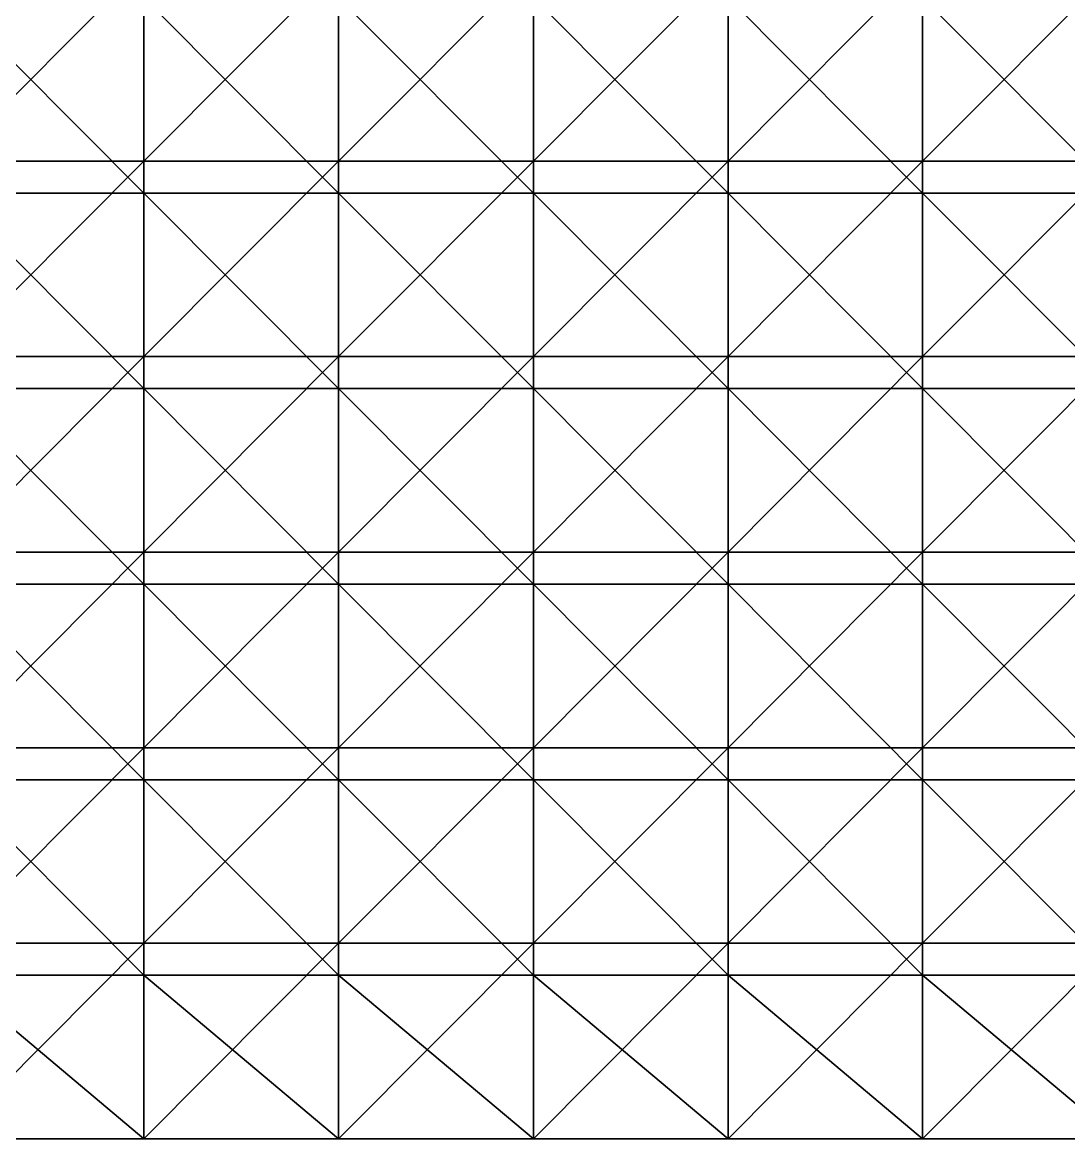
# Model space of a CAD drawing. Header units: inches. Extents: x 0 to 300, y 0 to 160.
# Drawn here: x 37.5 to 75, y 0 to 40 of the extents above; entities that cross this region are included whole.
import ezdxf

# ---------------------------------------------------------------- set-up
doc = ezdxf.new("R2010")
doc.units = ezdxf.units.IN
doc.header["$LTSCALE"] = 198.929398
doc.header["$MEASUREMENT"] = 0
for name, color, linetype in [('3', 7, 'CONTINUOUS'), ('4', 7, 'CONTINUOUS'), ('6', 7, 'CONTINUOUS')]:
    doc.layers.add(name, color=color, linetype=linetype)

msp = doc.modelspace()

# ---------------------------------------------------------------- linework, layer by layer
at = {"layer": '3', "linetype": 'CONTINUOUS'}
for points in [[(41.86, 0), (34.884, 0), (41.86, 0, -7), (41.86, 0)], [(41.86, 0, -7), (34.884, 0), (34.884, 0, -7), (41.86, 0, -7)], [(41.86, 0, -7), (34.884, 0, -7), (41.86, 0, -14.007), (41.86, 0, -7)], [(41.86, 0, -14.007), (34.884, 0, -7), (34.884, 0, -14.007), (41.86, 0, -14.007)], [(41.86, 0, -14.007), (34.884, 0, -14.007), (41.86, 0, -21.014), (41.86, 0, -14.007)], [(41.86, 0, -21.014), (34.884, 0, -14.007), (34.884, 0, -21.014), (41.86, 0, -21.014)], [(41.86, 0, -21.014), (34.884, 0, -21.014), (41.86, 0, -28.021), (41.86, 0, -21.014)], [(41.86, 0, -28.021), (34.884, 0, -21.014), (34.884, 0, -28.021), (41.86, 0, -28.021)], [(41.86, 0, -28.021), (34.884, 0, -28.021), (41.86, 0, -35.028), (41.86, 0, -28.021)], [(41.86, 0, -35.028), (34.884, 0, -28.021), (34.884, 0, -35.028), (41.86, 0, -35.028)], [(41.86, 0, -35.028), (34.884, 0, -35.028), (41.86, 0, -42.035), (41.86, 0, -35.028)], [(41.86, 0, -42.035), (34.884, 0, -35.028), (34.884, 0, -42.035), (41.86, 0, -42.035)], [(41.86, 0, -42.035), (34.884, 0, -42.035), (41.86, 0, -49.042), (41.86, 0, -42.035)], [(41.86, 0, -49.042), (34.884, 0, -42.035), (34.884, 0, -49.042), (41.86, 0, -49.042)], [(41.86, 0, -49.042), (34.884, 0, -49.042), (41.86, 0, -56.049), (41.86, 0, -49.042)], [(41.86, 0, -56.049), (34.884, 0, -49.042), (34.884, 0, -56.049), (41.86, 0, -56.049)], [(41.86, 0, -56.049), (34.884, 0, -56.049), (41.86, 0, -63.056), (41.86, 0, -56.049)], [(41.86, 0, -63.056), (34.884, 0, -56.049), (34.884, 0, -63.056), (41.86, 0, -63.056)], [(41.86, 0, -63.056), (34.884, 0, -63.056), (41.86, 0, -70.063), (41.86, 0, -63.056)], [(41.86, 0, -70.063), (34.884, 0, -63.056), (34.884, 0, -70.063), (41.86, 0, -70.063)], [(41.86, 0, -70.063), (34.884, 0, -70.063), (41.86, 0, -77.07), (41.86, 0, -70.063)], [(41.86, 0, -77.07), (34.884, 0, -70.063), (34.884, 0, -77.07), (41.86, 0, -77.07)], [(41.86, 0, -77.07), (34.884, 0, -77.07), (41.86, 0, -84.077), (41.86, 0, -77.07)], [(41.86, 0, -84.077), (34.884, 0, -77.07), (34.884, 0, -84.077), (41.86, 0, -84.077)], [(41.86, 0, -84.077), (34.884, 0, -84.077), (41.86, 0, -91.084), (41.86, 0, -84.077)], [(41.86, 0, -91.084), (34.884, 0, -84.077), (34.884, 0, -91.084), (41.86, 0, -91.084)], [(41.86, 0, -91.084), (34.884, 0, -91.084), (41.86, 0, -98.091), (41.86, 0, -91.084)], [(41.86, 0, -98.091), (34.884, 0, -91.084), (34.884, 0, -98.091), (41.86, 0, -98.091)], [(41.86, 0, -98.091), (34.884, 0, -98.091), (41.86, 0, -105.098), (41.86, 0, -98.091)], [(41.86, 0, -105.098), (34.884, 0, -98.091), (34.884, 0, -105.098), (41.86, 0, -105.098)], [(41.86, 0, -105.098), (34.884, 0, -105.098), (41.86, 0, -112.105), (41.86, 0, -105.098)], [(41.86, 0, -112.105), (34.884, 0, -105.098), (34.884, 0, -112.105), (41.86, 0, -112.105)], [(41.86, 0, -112.105), (34.884, 0, -112.105), (41.86, 0, -119.112), (41.86, 0, -112.105)], [(41.86, 0, -119.112), (34.884, 0, -112.105), (34.884, 0, -119.112), (41.86, 0, -119.112)], [(41.86, 0, -119.112), (34.884, 0, -119.112), (41.86, 0, -126.119), (41.86, 0, -119.112)], [(41.86, 0, -126.119), (34.884, 0, -119.112), (34.884, 0, -126.119), (41.86, 0, -126.119)], [(41.86, 0, -126.119), (34.884, 0, -126.119), (41.86, 0, -133.126), (41.86, 0, -126.119)], [(41.86, 0, -133.126), (34.884, 0, -126.119), (34.884, 0, -133.126), (41.86, 0, -133.126)], [(41.86, 0, -133.126), (34.884, 0, -133.126), (41.86, 0, -140.133), (41.86, 0, -133.126)], [(41.86, 0, -140.133), (34.884, 0, -133.126), (34.884, 0, -140.133), (41.86, 0, -140.133)], [(41.86, 0, -140.133), (34.884, 0, -140.133), (41.86, 0, -147.14), (41.86, 0, -140.133)], [(41.86, 0, -147.14), (34.884, 0, -140.133), (34.884, 0, -147.14), (41.86, 0, -147.14)], [(41.86, 0, -147.14), (34.884, 0, -147.14), (41.86, 0, -154.147), (41.86, 0, -147.14)], [(41.86, 0, -154.147), (34.884, 0, -147.14), (34.884, 0, -154.147), (41.86, 0, -154.147)], [(41.86, 0, -154.147), (34.884, 0, -154.147), (41.86, 0, -160), (41.86, 0, -154.147)], [(41.86, 0, -160), (34.884, 0, -154.147), (34.884, 0, -160), (41.86, 0, -160)], [(48.837, 0), (41.86, 0), (48.837, 0, -7), (48.837, 0)], [(48.837, 0, -7), (41.86, 0), (41.86, 0, -7), (48.837, 0, -7)], [(48.837, 0, -7), (41.86, 0, -7), (48.837, 0, -14.007), (48.837, 0, -7)], [(48.837, 0, -14.007), (41.86, 0, -7), (41.86, 0, -14.007), (48.837, 0, -14.007)], [(48.837, 0, -14.007), (41.86, 0, -14.007), (48.837, 0, -21.014), (48.837, 0, -14.007)], [(48.837, 0, -21.014), (41.86, 0, -14.007), (41.86, 0, -21.014), (48.837, 0, -21.014)], [(48.837, 0, -21.014), (41.86, 0, -21.014), (48.837, 0, -28.021), (48.837, 0, -21.014)], [(48.837, 0, -28.021), (41.86, 0, -21.014), (41.86, 0, -28.021), (48.837, 0, -28.021)], [(48.837, 0, -28.021), (41.86, 0, -28.021), (48.837, 0, -35.028), (48.837, 0, -28.021)], [(48.837, 0, -35.028), (41.86, 0, -28.021), (41.86, 0, -35.028), (48.837, 0, -35.028)], [(48.837, 0, -35.028), (41.86, 0, -35.028), (48.837, 0, -42.035), (48.837, 0, -35.028)], [(48.837, 0, -42.035), (41.86, 0, -35.028), (41.86, 0, -42.035), (48.837, 0, -42.035)], [(48.837, 0, -42.035), (41.86, 0, -42.035), (48.837, 0, -49.042), (48.837, 0, -42.035)], [(48.837, 0, -49.042), (41.86, 0, -42.035), (41.86, 0, -49.042), (48.837, 0, -49.042)], [(48.837, 0, -49.042), (41.86, 0, -49.042), (48.837, 0, -56.049), (48.837, 0, -49.042)], [(48.837, 0, -56.049), (41.86, 0, -49.042), (41.86, 0, -56.049), (48.837, 0, -56.049)], [(48.837, 0, -56.049), (41.86, 0, -56.049), (48.837, 0, -63.056), (48.837, 0, -56.049)], [(48.837, 0, -63.056), (41.86, 0, -56.049), (41.86, 0, -63.056), (48.837, 0, -63.056)], [(48.837, 0, -63.056), (41.86, 0, -63.056), (48.837, 0, -70.063), (48.837, 0, -63.056)], [(48.837, 0, -70.063), (41.86, 0, -63.056), (41.86, 0, -70.063), (48.837, 0, -70.063)], [(48.837, 0, -70.063), (41.86, 0, -70.063), (48.837, 0, -77.07), (48.837, 0, -70.063)], [(48.837, 0, -77.07), (41.86, 0, -70.063), (41.86, 0, -77.07), (48.837, 0, -77.07)], [(48.837, 0, -77.07), (41.86, 0, -77.07), (48.837, 0, -84.077), (48.837, 0, -77.07)], [(48.837, 0, -84.077), (41.86, 0, -77.07), (41.86, 0, -84.077), (48.837, 0, -84.077)], [(48.837, 0, -84.077), (41.86, 0, -84.077), (48.837, 0, -91.084), (48.837, 0, -84.077)], [(48.837, 0, -91.084), (41.86, 0, -84.077), (41.86, 0, -91.084), (48.837, 0, -91.084)], [(48.837, 0, -91.084), (41.86, 0, -91.084), (48.837, 0, -98.091), (48.837, 0, -91.084)], [(48.837, 0, -98.091), (41.86, 0, -91.084), (41.86, 0, -98.091), (48.837, 0, -98.091)], [(48.837, 0, -98.091), (41.86, 0, -98.091), (48.837, 0, -105.098), (48.837, 0, -98.091)], [(48.837, 0, -105.098), (41.86, 0, -98.091), (41.86, 0, -105.098), (48.837, 0, -105.098)], [(48.837, 0, -105.098), (41.86, 0, -105.098), (48.837, 0, -112.105), (48.837, 0, -105.098)], [(48.837, 0, -112.105), (41.86, 0, -105.098), (41.86, 0, -112.105), (48.837, 0, -112.105)], [(48.837, 0, -112.105), (41.86, 0, -112.105), (48.837, 0, -119.112), (48.837, 0, -112.105)], [(48.837, 0, -119.112), (41.86, 0, -112.105), (41.86, 0, -119.112), (48.837, 0, -119.112)], [(48.837, 0, -119.112), (41.86, 0, -119.112), (48.837, 0, -126.119), (48.837, 0, -119.112)], [(48.837, 0, -126.119), (41.86, 0, -119.112), (41.86, 0, -126.119), (48.837, 0, -126.119)], [(48.837, 0, -126.119), (41.86, 0, -126.119), (48.837, 0, -133.126), (48.837, 0, -126.119)], [(48.837, 0, -133.126), (41.86, 0, -126.119), (41.86, 0, -133.126), (48.837, 0, -133.126)], [(48.837, 0, -133.126), (41.86, 0, -133.126), (48.837, 0, -140.133), (48.837, 0, -133.126)], [(48.837, 0, -140.133), (41.86, 0, -133.126), (41.86, 0, -140.133), (48.837, 0, -140.133)], [(48.837, 0, -140.133), (41.86, 0, -140.133), (48.837, 0, -147.14), (48.837, 0, -140.133)], [(48.837, 0, -147.14), (41.86, 0, -140.133), (41.86, 0, -147.14), (48.837, 0, -147.14)], [(48.837, 0, -147.14), (41.86, 0, -147.14), (48.837, 0, -154.147), (48.837, 0, -147.14)], [(48.837, 0, -154.147), (41.86, 0, -147.14), (41.86, 0, -154.147), (48.837, 0, -154.147)], [(48.837, 0, -154.147), (41.86, 0, -154.147), (48.837, 0, -160), (48.837, 0, -154.147)], [(48.837, 0, -160), (41.86, 0, -154.147), (41.86, 0, -160), (48.837, 0, -160)], [(55.814, 0), (48.837, 0), (55.814, 0, -7), (55.814, 0)], [(55.814, 0, -7), (48.837, 0), (48.837, 0, -7), (55.814, 0, -7)], [(55.814, 0, -7), (48.837, 0, -7), (55.814, 0, -14.007), (55.814, 0, -7)], [(55.814, 0, -14.007), (48.837, 0, -7), (48.837, 0, -14.007), (55.814, 0, -14.007)], [(55.814, 0, -14.007), (48.837, 0, -14.007), (55.814, 0, -21.014), (55.814, 0, -14.007)], [(55.814, 0, -21.014), (48.837, 0, -14.007), (48.837, 0, -21.014), (55.814, 0, -21.014)], [(55.814, 0, -21.014), (48.837, 0, -21.014), (55.814, 0, -28.021), (55.814, 0, -21.014)], [(55.814, 0, -28.021), (48.837, 0, -21.014), (48.837, 0, -28.021), (55.814, 0, -28.021)], [(55.814, 0, -28.021), (48.837, 0, -28.021), (55.814, 0, -35.028), (55.814, 0, -28.021)], [(55.814, 0, -35.028), (48.837, 0, -28.021), (48.837, 0, -35.028), (55.814, 0, -35.028)], [(55.814, 0, -35.028), (48.837, 0, -35.028), (55.814, 0, -42.035), (55.814, 0, -35.028)], [(55.814, 0, -42.035), (48.837, 0, -35.028), (48.837, 0, -42.035), (55.814, 0, -42.035)], [(55.814, 0, -42.035), (48.837, 0, -42.035), (55.814, 0, -49.042), (55.814, 0, -42.035)], [(55.814, 0, -49.042), (48.837, 0, -42.035), (48.837, 0, -49.042), (55.814, 0, -49.042)], [(55.814, 0, -49.042), (48.837, 0, -49.042), (55.814, 0, -56.049), (55.814, 0, -49.042)], [(55.814, 0, -56.049), (48.837, 0, -49.042), (48.837, 0, -56.049), (55.814, 0, -56.049)], [(55.814, 0, -56.049), (48.837, 0, -56.049), (55.814, 0, -63.056), (55.814, 0, -56.049)], [(55.814, 0, -63.056), (48.837, 0, -56.049), (48.837, 0, -63.056), (55.814, 0, -63.056)], [(55.814, 0, -63.056), (48.837, 0, -63.056), (55.814, 0, -70.063), (55.814, 0, -63.056)], [(55.814, 0, -70.063), (48.837, 0, -63.056), (48.837, 0, -70.063), (55.814, 0, -70.063)], [(55.814, 0, -70.063), (48.837, 0, -70.063), (55.814, 0, -77.07), (55.814, 0, -70.063)], [(55.814, 0, -77.07), (48.837, 0, -70.063), (48.837, 0, -77.07), (55.814, 0, -77.07)], [(55.814, 0, -77.07), (48.837, 0, -77.07), (55.814, 0, -84.077), (55.814, 0, -77.07)], [(55.814, 0, -84.077), (48.837, 0, -77.07), (48.837, 0, -84.077), (55.814, 0, -84.077)], [(55.814, 0, -84.077), (48.837, 0, -84.077), (55.814, 0, -91.084), (55.814, 0, -84.077)], [(55.814, 0, -91.084), (48.837, 0, -84.077), (48.837, 0, -91.084), (55.814, 0, -91.084)], [(55.814, 0, -91.084), (48.837, 0, -91.084), (55.814, 0, -98.091), (55.814, 0, -91.084)], [(55.814, 0, -98.091), (48.837, 0, -91.084), (48.837, 0, -98.091), (55.814, 0, -98.091)], [(55.814, 0, -98.091), (48.837, 0, -98.091), (55.814, 0, -105.098), (55.814, 0, -98.091)], [(55.814, 0, -105.098), (48.837, 0, -98.091), (48.837, 0, -105.098), (55.814, 0, -105.098)], [(55.814, 0, -105.098), (48.837, 0, -105.098), (55.814, 0, -112.105), (55.814, 0, -105.098)], [(55.814, 0, -112.105), (48.837, 0, -105.098), (48.837, 0, -112.105), (55.814, 0, -112.105)], [(55.814, 0, -112.105), (48.837, 0, -112.105), (55.814, 0, -119.112), (55.814, 0, -112.105)], [(55.814, 0, -119.112), (48.837, 0, -112.105), (48.837, 0, -119.112), (55.814, 0, -119.112)], [(55.814, 0, -119.112), (48.837, 0, -119.112), (55.814, 0, -126.119), (55.814, 0, -119.112)], [(55.814, 0, -126.119), (48.837, 0, -119.112), (48.837, 0, -126.119), (55.814, 0, -126.119)], [(55.814, 0, -126.119), (48.837, 0, -126.119), (55.814, 0, -133.126), (55.814, 0, -126.119)], [(55.814, 0, -133.126), (48.837, 0, -126.119), (48.837, 0, -133.126), (55.814, 0, -133.126)], [(55.814, 0, -133.126), (48.837, 0, -133.126), (55.814, 0, -140.133), (55.814, 0, -133.126)], [(55.814, 0, -140.133), (48.837, 0, -133.126), (48.837, 0, -140.133), (55.814, 0, -140.133)], [(55.814, 0, -140.133), (48.837, 0, -140.133), (55.814, 0, -147.14), (55.814, 0, -140.133)], [(55.814, 0, -147.14), (48.837, 0, -140.133), (48.837, 0, -147.14), (55.814, 0, -147.14)], [(55.814, 0, -147.14), (48.837, 0, -147.14), (55.814, 0, -154.147), (55.814, 0, -147.14)], [(55.814, 0, -154.147), (48.837, 0, -147.14), (48.837, 0, -154.147), (55.814, 0, -154.147)], [(55.814, 0, -154.147), (48.837, 0, -154.147), (55.814, 0, -160), (55.814, 0, -154.147)], [(55.814, 0, -160), (48.837, 0, -154.147), (48.837, 0, -160), (55.814, 0, -160)], [(62.791, 0), (55.814, 0), (62.791, 0, -7), (62.791, 0)], [(62.791, 0, -7), (55.814, 0), (55.814, 0, -7), (62.791, 0, -7)], [(62.791, 0, -7), (55.814, 0, -7), (62.791, 0, -14.007), (62.791, 0, -7)], [(62.791, 0, -14.007), (55.814, 0, -7), (55.814, 0, -14.007), (62.791, 0, -14.007)], [(62.791, 0, -14.007), (55.814, 0, -14.007), (62.791, 0, -21.014), (62.791, 0, -14.007)], [(62.791, 0, -21.014), (55.814, 0, -14.007), (55.814, 0, -21.014), (62.791, 0, -21.014)], [(62.791, 0, -21.014), (55.814, 0, -21.014), (62.791, 0, -28.021), (62.791, 0, -21.014)], [(62.791, 0, -28.021), (55.814, 0, -21.014), (55.814, 0, -28.021), (62.791, 0, -28.021)], [(62.791, 0, -28.021), (55.814, 0, -28.021), (62.791, 0, -35.028), (62.791, 0, -28.021)], [(62.791, 0, -35.028), (55.814, 0, -28.021), (55.814, 0, -35.028), (62.791, 0, -35.028)], [(62.791, 0, -35.028), (55.814, 0, -35.028), (62.791, 0, -42.035), (62.791, 0, -35.028)], [(62.791, 0, -42.035), (55.814, 0, -35.028), (55.814, 0, -42.035), (62.791, 0, -42.035)], [(62.791, 0, -42.035), (55.814, 0, -42.035), (62.791, 0, -49.042), (62.791, 0, -42.035)], [(62.791, 0, -49.042), (55.814, 0, -42.035), (55.814, 0, -49.042), (62.791, 0, -49.042)], [(62.791, 0, -49.042), (55.814, 0, -49.042), (62.791, 0, -56.049), (62.791, 0, -49.042)], [(62.791, 0, -56.049), (55.814, 0, -49.042), (55.814, 0, -56.049), (62.791, 0, -56.049)], [(62.791, 0, -56.049), (55.814, 0, -56.049), (62.791, 0, -63.056), (62.791, 0, -56.049)], [(62.791, 0, -63.056), (55.814, 0, -56.049), (55.814, 0, -63.056), (62.791, 0, -63.056)], [(62.791, 0, -63.056), (55.814, 0, -63.056), (62.791, 0, -70.063), (62.791, 0, -63.056)], [(62.791, 0, -70.063), (55.814, 0, -63.056), (55.814, 0, -70.063), (62.791, 0, -70.063)], [(62.791, 0, -70.063), (55.814, 0, -70.063), (62.791, 0, -77.07), (62.791, 0, -70.063)], [(62.791, 0, -77.07), (55.814, 0, -70.063), (55.814, 0, -77.07), (62.791, 0, -77.07)], [(62.791, 0, -77.07), (55.814, 0, -77.07), (62.791, 0, -84.077), (62.791, 0, -77.07)], [(62.791, 0, -84.077), (55.814, 0, -77.07), (55.814, 0, -84.077), (62.791, 0, -84.077)], [(62.791, 0, -84.077), (55.814, 0, -84.077), (62.791, 0, -91.084), (62.791, 0, -84.077)], [(62.791, 0, -91.084), (55.814, 0, -84.077), (55.814, 0, -91.084), (62.791, 0, -91.084)], [(62.791, 0, -91.084), (55.814, 0, -91.084), (62.791, 0, -98.091), (62.791, 0, -91.084)], [(62.791, 0, -98.091), (55.814, 0, -91.084), (55.814, 0, -98.091), (62.791, 0, -98.091)], [(62.791, 0, -98.091), (55.814, 0, -98.091), (62.791, 0, -105.098), (62.791, 0, -98.091)], [(62.791, 0, -105.098), (55.814, 0, -98.091), (55.814, 0, -105.098), (62.791, 0, -105.098)], [(62.791, 0, -105.098), (55.814, 0, -105.098), (62.791, 0, -112.105), (62.791, 0, -105.098)], [(62.791, 0, -112.105), (55.814, 0, -105.098), (55.814, 0, -112.105), (62.791, 0, -112.105)], [(62.791, 0, -112.105), (55.814, 0, -112.105), (62.791, 0, -119.112), (62.791, 0, -112.105)], [(62.791, 0, -119.112), (55.814, 0, -112.105), (55.814, 0, -119.112), (62.791, 0, -119.112)], [(62.791, 0, -119.112), (55.814, 0, -119.112), (62.791, 0, -126.119), (62.791, 0, -119.112)], [(62.791, 0, -126.119), (55.814, 0, -119.112), (55.814, 0, -126.119), (62.791, 0, -126.119)], [(62.791, 0, -126.119), (55.814, 0, -126.119), (62.791, 0, -133.126), (62.791, 0, -126.119)], [(62.791, 0, -133.126), (55.814, 0, -126.119), (55.814, 0, -133.126), (62.791, 0, -133.126)], [(62.791, 0, -133.126), (55.814, 0, -133.126), (62.791, 0, -140.133), (62.791, 0, -133.126)], [(62.791, 0, -140.133), (55.814, 0, -133.126), (55.814, 0, -140.133), (62.791, 0, -140.133)], [(62.791, 0, -140.133), (55.814, 0, -140.133), (62.791, 0, -147.14), (62.791, 0, -140.133)], [(62.791, 0, -147.14), (55.814, 0, -140.133), (55.814, 0, -147.14), (62.791, 0, -147.14)], [(62.791, 0, -147.14), (55.814, 0, -147.14), (62.791, 0, -154.147), (62.791, 0, -147.14)], [(62.791, 0, -154.147), (55.814, 0, -147.14), (55.814, 0, -154.147), (62.791, 0, -154.147)], [(62.791, 0, -154.147), (55.814, 0, -154.147), (62.791, 0, -160), (62.791, 0, -154.147)], [(62.791, 0, -160), (55.814, 0, -154.147), (55.814, 0, -160), (62.791, 0, -160)], [(69.767, 0), (62.791, 0), (69.767, 0, -7), (69.767, 0)], [(69.767, 0, -7), (62.791, 0), (62.791, 0, -7), (69.767, 0, -7)], [(69.767, 0, -7), (62.791, 0, -7), (69.767, 0, -14.007), (69.767, 0, -7)], [(69.767, 0, -14.007), (62.791, 0, -7), (62.791, 0, -14.007), (69.767, 0, -14.007)], [(69.767, 0, -14.007), (62.791, 0, -14.007), (69.767, 0, -21.014), (69.767, 0, -14.007)], [(69.767, 0, -21.014), (62.791, 0, -14.007), (62.791, 0, -21.014), (69.767, 0, -21.014)], [(69.767, 0, -21.014), (62.791, 0, -21.014), (69.767, 0, -28.021), (69.767, 0, -21.014)], [(69.767, 0, -28.021), (62.791, 0, -21.014), (62.791, 0, -28.021), (69.767, 0, -28.021)], [(69.767, 0, -28.021), (62.791, 0, -28.021), (69.767, 0, -35.028), (69.767, 0, -28.021)], [(69.767, 0, -35.028), (62.791, 0, -28.021), (62.791, 0, -35.028), (69.767, 0, -35.028)], [(69.767, 0, -35.028), (62.791, 0, -35.028), (69.767, 0, -42.035), (69.767, 0, -35.028)], [(69.767, 0, -42.035), (62.791, 0, -35.028), (62.791, 0, -42.035), (69.767, 0, -42.035)], [(69.767, 0, -42.035), (62.791, 0, -42.035), (69.767, 0, -49.042), (69.767, 0, -42.035)], [(69.767, 0, -49.042), (62.791, 0, -42.035), (62.791, 0, -49.042), (69.767, 0, -49.042)], [(69.767, 0, -49.042), (62.791, 0, -49.042), (69.767, 0, -56.049), (69.767, 0, -49.042)], [(69.767, 0, -56.049), (62.791, 0, -49.042), (62.791, 0, -56.049), (69.767, 0, -56.049)], [(69.767, 0, -56.049), (62.791, 0, -56.049), (69.767, 0, -63.056), (69.767, 0, -56.049)], [(69.767, 0, -63.056), (62.791, 0, -56.049), (62.791, 0, -63.056), (69.767, 0, -63.056)], [(69.767, 0, -63.056), (62.791, 0, -63.056), (69.767, 0, -70.063), (69.767, 0, -63.056)], [(69.767, 0, -70.063), (62.791, 0, -63.056), (62.791, 0, -70.063), (69.767, 0, -70.063)], [(69.767, 0, -70.063), (62.791, 0, -70.063), (69.767, 0, -77.07), (69.767, 0, -70.063)], [(69.767, 0, -77.07), (62.791, 0, -70.063), (62.791, 0, -77.07), (69.767, 0, -77.07)], [(69.767, 0, -77.07), (62.791, 0, -77.07), (69.767, 0, -84.077), (69.767, 0, -77.07)], [(69.767, 0, -84.077), (62.791, 0, -77.07), (62.791, 0, -84.077), (69.767, 0, -84.077)], [(69.767, 0, -84.077), (62.791, 0, -84.077), (69.767, 0, -91.084), (69.767, 0, -84.077)], [(69.767, 0, -91.084), (62.791, 0, -84.077), (62.791, 0, -91.084), (69.767, 0, -91.084)], [(69.767, 0, -91.084), (62.791, 0, -91.084), (69.767, 0, -98.091), (69.767, 0, -91.084)], [(69.767, 0, -98.091), (62.791, 0, -91.084), (62.791, 0, -98.091), (69.767, 0, -98.091)], [(69.767, 0, -98.091), (62.791, 0, -98.091), (69.767, 0, -105.098), (69.767, 0, -98.091)], [(69.767, 0, -105.098), (62.791, 0, -98.091), (62.791, 0, -105.098), (69.767, 0, -105.098)], [(69.767, 0, -105.098), (62.791, 0, -105.098), (69.767, 0, -112.105), (69.767, 0, -105.098)], [(69.767, 0, -112.105), (62.791, 0, -105.098), (62.791, 0, -112.105), (69.767, 0, -112.105)], [(69.767, 0, -112.105), (62.791, 0, -112.105), (69.767, 0, -119.112), (69.767, 0, -112.105)], [(69.767, 0, -119.112), (62.791, 0, -112.105), (62.791, 0, -119.112), (69.767, 0, -119.112)], [(69.767, 0, -119.112), (62.791, 0, -119.112), (69.767, 0, -126.119), (69.767, 0, -119.112)], [(69.767, 0, -126.119), (62.791, 0, -119.112), (62.791, 0, -126.119), (69.767, 0, -126.119)], [(69.767, 0, -126.119), (62.791, 0, -126.119), (69.767, 0, -133.126), (69.767, 0, -126.119)], [(69.767, 0, -133.126), (62.791, 0, -126.119), (62.791, 0, -133.126), (69.767, 0, -133.126)], [(69.767, 0, -133.126), (62.791, 0, -133.126), (69.767, 0, -140.133), (69.767, 0, -133.126)], [(69.767, 0, -140.133), (62.791, 0, -133.126), (62.791, 0, -140.133), (69.767, 0, -140.133)], [(69.767, 0, -140.133), (62.791, 0, -140.133), (69.767, 0, -147.14), (69.767, 0, -140.133)], [(69.767, 0, -147.14), (62.791, 0, -140.133), (62.791, 0, -147.14), (69.767, 0, -147.14)], [(69.767, 0, -147.14), (62.791, 0, -147.14), (69.767, 0, -154.147), (69.767, 0, -147.14)], [(69.767, 0, -154.147), (62.791, 0, -147.14), (62.791, 0, -154.147), (69.767, 0, -154.147)], [(69.767, 0, -154.147), (62.791, 0, -154.147), (69.767, 0, -160), (69.767, 0, -154.147)], [(69.767, 0, -160), (62.791, 0, -154.147), (62.791, 0, -160), (69.767, 0, -160)], [(76.744, 0), (69.767, 0), (76.744, 0, -7), (76.744, 0)], [(76.744, 0, -7), (69.767, 0), (69.767, 0, -7), (76.744, 0, -7)], [(76.744, 0, -7), (69.767, 0, -7), (76.744, 0, -14.007), (76.744, 0, -7)], [(76.744, 0, -14.007), (69.767, 0, -7), (69.767, 0, -14.007), (76.744, 0, -14.007)], [(76.744, 0, -14.007), (69.767, 0, -14.007), (76.744, 0, -21.014), (76.744, 0, -14.007)], [(76.744, 0, -21.014), (69.767, 0, -14.007), (69.767, 0, -21.014), (76.744, 0, -21.014)], [(76.744, 0, -21.014), (69.767, 0, -21.014), (76.744, 0, -28.021), (76.744, 0, -21.014)], [(76.744, 0, -28.021), (69.767, 0, -21.014), (69.767, 0, -28.021), (76.744, 0, -28.021)], [(76.744, 0, -28.021), (69.767, 0, -28.021), (76.744, 0, -35.028), (76.744, 0, -28.021)], [(76.744, 0, -35.028), (69.767, 0, -28.021), (69.767, 0, -35.028), (76.744, 0, -35.028)], [(76.744, 0, -35.028), (69.767, 0, -35.028), (76.744, 0, -42.035), (76.744, 0, -35.028)], [(76.744, 0, -42.035), (69.767, 0, -35.028), (69.767, 0, -42.035), (76.744, 0, -42.035)], [(76.744, 0, -42.035), (69.767, 0, -42.035), (76.744, 0, -49.042), (76.744, 0, -42.035)], [(76.744, 0, -49.042), (69.767, 0, -42.035), (69.767, 0, -49.042), (76.744, 0, -49.042)], [(76.744, 0, -49.042), (69.767, 0, -49.042), (76.744, 0, -56.049), (76.744, 0, -49.042)], [(76.744, 0, -56.049), (69.767, 0, -49.042), (69.767, 0, -56.049), (76.744, 0, -56.049)], [(76.744, 0, -56.049), (69.767, 0, -56.049), (76.744, 0, -63.056), (76.744, 0, -56.049)], [(76.744, 0, -63.056), (69.767, 0, -56.049), (69.767, 0, -63.056), (76.744, 0, -63.056)], [(76.744, 0, -63.056), (69.767, 0, -63.056), (76.744, 0, -70.063), (76.744, 0, -63.056)], [(76.744, 0, -70.063), (69.767, 0, -63.056), (69.767, 0, -70.063), (76.744, 0, -70.063)], [(76.744, 0, -70.063), (69.767, 0, -70.063), (76.744, 0, -77.07), (76.744, 0, -70.063)], [(76.744, 0, -77.07), (69.767, 0, -70.063), (69.767, 0, -77.07), (76.744, 0, -77.07)], [(76.744, 0, -77.07), (69.767, 0, -77.07), (76.744, 0, -84.077), (76.744, 0, -77.07)], [(76.744, 0, -84.077), (69.767, 0, -77.07), (69.767, 0, -84.077), (76.744, 0, -84.077)], [(76.744, 0, -84.077), (69.767, 0, -84.077), (76.744, 0, -91.084), (76.744, 0, -84.077)], [(76.744, 0, -91.084), (69.767, 0, -84.077), (69.767, 0, -91.084), (76.744, 0, -91.084)], [(76.744, 0, -91.084), (69.767, 0, -91.084), (76.744, 0, -98.091), (76.744, 0, -91.084)], [(76.744, 0, -98.091), (69.767, 0, -91.084), (69.767, 0, -98.091), (76.744, 0, -98.091)], [(76.744, 0, -98.091), (69.767, 0, -98.091), (76.744, 0, -105.098), (76.744, 0, -98.091)], [(76.744, 0, -105.098), (69.767, 0, -98.091), (69.767, 0, -105.098), (76.744, 0, -105.098)], [(76.744, 0, -105.098), (69.767, 0, -105.098), (76.744, 0, -112.105), (76.744, 0, -105.098)], [(76.744, 0, -112.105), (69.767, 0, -105.098), (69.767, 0, -112.105), (76.744, 0, -112.105)], [(76.744, 0, -112.105), (69.767, 0, -112.105), (76.744, 0, -119.112), (76.744, 0, -112.105)], [(76.744, 0, -119.112), (69.767, 0, -112.105), (69.767, 0, -119.112), (76.744, 0, -119.112)], [(76.744, 0, -119.112), (69.767, 0, -119.112), (76.744, 0, -126.119), (76.744, 0, -119.112)], [(76.744, 0, -126.119), (69.767, 0, -119.112), (69.767, 0, -126.119), (76.744, 0, -126.119)], [(76.744, 0, -126.119), (69.767, 0, -126.119), (76.744, 0, -133.126), (76.744, 0, -126.119)], [(76.744, 0, -133.126), (69.767, 0, -126.119), (69.767, 0, -133.126), (76.744, 0, -133.126)], [(76.744, 0, -133.126), (69.767, 0, -133.126), (76.744, 0, -140.133), (76.744, 0, -133.126)], [(76.744, 0, -140.133), (69.767, 0, -133.126), (69.767, 0, -140.133), (76.744, 0, -140.133)], [(76.744, 0, -140.133), (69.767, 0, -140.133), (76.744, 0, -147.14), (76.744, 0, -140.133)], [(76.744, 0, -147.14), (69.767, 0, -140.133), (69.767, 0, -147.14), (76.744, 0, -147.14)], [(76.744, 0, -147.14), (69.767, 0, -147.14), (76.744, 0, -154.147), (76.744, 0, -147.14)], [(76.744, 0, -154.147), (69.767, 0, -147.14), (69.767, 0, -154.147), (76.744, 0, -154.147)], [(76.744, 0, -154.147), (69.767, 0, -154.147), (76.744, 0, -160), (76.744, 0, -154.147)], [(76.744, 0, -160), (69.767, 0, -154.147), (69.767, 0, -160), (76.744, 0, -160)]]:
    msp.add_3dface(points, dxfattribs=at)
at = {"layer": '4', "linetype": 'CONTINUOUS'}
for points in [[(41.86, 35.028, -160), (34.884, 35.028, -160), (41.86, 42.035, -160), (41.86, 35.028, -160)], [(41.86, 42.035, -160), (34.884, 35.028, -160), (34.884, 42.035, -160), (41.86, 42.035, -160)], [(48.837, 35.028, -160), (41.86, 35.028, -160), (48.837, 42.035, -160), (48.837, 35.028, -160)], [(48.837, 42.035, -160), (41.86, 35.028, -160), (41.86, 42.035, -160), (48.837, 42.035, -160)], [(55.814, 35.028, -160), (48.837, 35.028, -160), (55.814, 42.035, -160), (55.814, 35.028, -160)], [(55.814, 42.035, -160), (48.837, 35.028, -160), (48.837, 42.035, -160), (55.814, 42.035, -160)], [(62.791, 35.028, -160), (55.814, 35.028, -160), (62.791, 42.035, -160), (62.791, 35.028, -160)], [(62.791, 42.035, -160), (55.814, 35.028, -160), (55.814, 42.035, -160), (62.791, 42.035, -160)], [(69.767, 35.028, -160), (62.791, 35.028, -160), (69.767, 42.035, -160), (69.767, 35.028, -160)], [(69.767, 42.035, -160), (62.791, 35.028, -160), (62.791, 42.035, -160), (69.767, 42.035, -160)], [(76.744, 35.028, -160), (69.767, 35.028, -160), (76.744, 42.035, -160), (76.744, 35.028, -160)], [(76.744, 42.035, -160), (69.767, 35.028, -160), (69.767, 42.035, -160), (76.744, 42.035, -160)], [(41.86, 28.021, -160), (34.884, 28.021, -160), (41.86, 35.028, -160), (41.86, 28.021, -160)], [(41.86, 35.028, -160), (34.884, 28.021, -160), (34.884, 35.028, -160), (41.86, 35.028, -160)], [(48.837, 28.021, -160), (41.86, 28.021, -160), (48.837, 35.028, -160), (48.837, 28.021, -160)], [(48.837, 35.028, -160), (41.86, 28.021, -160), (41.86, 35.028, -160), (48.837, 35.028, -160)], [(55.814, 28.021, -160), (48.837, 28.021, -160), (55.814, 35.028, -160), (55.814, 28.021, -160)], [(55.814, 35.028, -160), (48.837, 28.021, -160), (48.837, 35.028, -160), (55.814, 35.028, -160)], [(62.791, 28.021, -160), (55.814, 28.021, -160), (62.791, 35.028, -160), (62.791, 28.021, -160)], [(62.791, 35.028, -160), (55.814, 28.021, -160), (55.814, 35.028, -160), (62.791, 35.028, -160)], [(69.767, 28.021, -160), (62.791, 28.021, -160), (69.767, 35.028, -160), (69.767, 28.021, -160)], [(69.767, 35.028, -160), (62.791, 28.021, -160), (62.791, 35.028, -160), (69.767, 35.028, -160)], [(76.744, 28.021, -160), (69.767, 28.021, -160), (76.744, 35.028, -160), (76.744, 28.021, -160)], [(76.744, 35.028, -160), (69.767, 28.021, -160), (69.767, 35.028, -160), (76.744, 35.028, -160)], [(41.86, 21.014, -160), (34.884, 21.014, -160), (41.86, 28.021, -160), (41.86, 21.014, -160)], [(41.86, 28.021, -160), (34.884, 21.014, -160), (34.884, 28.021, -160), (41.86, 28.021, -160)], [(48.837, 21.014, -160), (41.86, 21.014, -160), (48.837, 28.021, -160), (48.837, 21.014, -160)], [(48.837, 28.021, -160), (41.86, 21.014, -160), (41.86, 28.021, -160), (48.837, 28.021, -160)], [(55.814, 21.014, -160), (48.837, 21.014, -160), (55.814, 28.021, -160), (55.814, 21.014, -160)], [(55.814, 28.021, -160), (48.837, 21.014, -160), (48.837, 28.021, -160), (55.814, 28.021, -160)], [(62.791, 21.014, -160), (55.814, 21.014, -160), (62.791, 28.021, -160), (62.791, 21.014, -160)], [(62.791, 28.021, -160), (55.814, 21.014, -160), (55.814, 28.021, -160), (62.791, 28.021, -160)], [(69.767, 21.014, -160), (62.791, 21.014, -160), (69.767, 28.021, -160), (69.767, 21.014, -160)], [(69.767, 28.021, -160), (62.791, 21.014, -160), (62.791, 28.021, -160), (69.767, 28.021, -160)], [(76.744, 21.014, -160), (69.767, 21.014, -160), (76.744, 28.021, -160), (76.744, 21.014, -160)], [(76.744, 28.021, -160), (69.767, 21.014, -160), (69.767, 28.021, -160), (76.744, 28.021, -160)], [(41.86, 14.007, -160), (34.884, 14.007, -160), (41.86, 21.014, -160), (41.86, 14.007, -160)], [(41.86, 21.014, -160), (34.884, 14.007, -160), (34.884, 21.014, -160), (41.86, 21.014, -160)], [(48.837, 14.007, -160), (41.86, 14.007, -160), (48.837, 21.014, -160), (48.837, 14.007, -160)], [(48.837, 21.014, -160), (41.86, 14.007, -160), (41.86, 21.014, -160), (48.837, 21.014, -160)], [(55.814, 14.007, -160), (48.837, 14.007, -160), (55.814, 21.014, -160), (55.814, 14.007, -160)], [(55.814, 21.014, -160), (48.837, 14.007, -160), (48.837, 21.014, -160), (55.814, 21.014, -160)], [(62.791, 14.007, -160), (55.814, 14.007, -160), (62.791, 21.014, -160), (62.791, 14.007, -160)], [(62.791, 21.014, -160), (55.814, 14.007, -160), (55.814, 21.014, -160), (62.791, 21.014, -160)], [(69.767, 14.007, -160), (62.791, 14.007, -160), (69.767, 21.014, -160), (69.767, 14.007, -160)], [(69.767, 21.014, -160), (62.791, 14.007, -160), (62.791, 21.014, -160), (69.767, 21.014, -160)], [(76.744, 14.007, -160), (69.767, 14.007, -160), (76.744, 21.014, -160), (76.744, 14.007, -160)], [(76.744, 21.014, -160), (69.767, 14.007, -160), (69.767, 21.014, -160), (76.744, 21.014, -160)], [(41.86, 7, -160), (34.884, 7, -160), (41.86, 14.007, -160), (41.86, 7, -160)], [(41.86, 14.007, -160), (34.884, 7, -160), (34.884, 14.007, -160), (41.86, 14.007, -160)], [(48.837, 7, -160), (41.86, 7, -160), (48.837, 14.007, -160), (48.837, 7, -160)], [(48.837, 14.007, -160), (41.86, 7, -160), (41.86, 14.007, -160), (48.837, 14.007, -160)], [(55.814, 7, -160), (48.837, 7, -160), (55.814, 14.007, -160), (55.814, 7, -160)], [(55.814, 14.007, -160), (48.837, 7, -160), (48.837, 14.007, -160), (55.814, 14.007, -160)], [(62.791, 7, -160), (55.814, 7, -160), (62.791, 14.007, -160), (62.791, 7, -160)], [(62.791, 14.007, -160), (55.814, 7, -160), (55.814, 14.007, -160), (62.791, 14.007, -160)], [(69.767, 7, -160), (62.791, 7, -160), (69.767, 14.007, -160), (69.767, 7, -160)], [(69.767, 14.007, -160), (62.791, 7, -160), (62.791, 14.007, -160), (69.767, 14.007, -160)], [(76.744, 7, -160), (69.767, 7, -160), (76.744, 14.007, -160), (76.744, 7, -160)], [(76.744, 14.007, -160), (69.767, 7, -160), (69.767, 14.007, -160), (76.744, 14.007, -160)], [(41.86, 0, -160), (34.884, 0, -160), (41.86, 7, -160), (41.86, 0, -160)], [(41.86, 7, -160), (34.884, 0, -160), (34.884, 7, -160), (41.86, 7, -160)], [(48.837, 0, -160), (41.86, 0, -160), (48.837, 7, -160), (48.837, 0, -160)], [(48.837, 7, -160), (41.86, 0, -160), (41.86, 7, -160), (48.837, 7, -160)], [(55.814, 0, -160), (48.837, 0, -160), (55.814, 7, -160), (55.814, 0, -160)], [(55.814, 7, -160), (48.837, 0, -160), (48.837, 7, -160), (55.814, 7, -160)], [(62.791, 0, -160), (55.814, 0, -160), (62.791, 7, -160), (62.791, 0, -160)], [(62.791, 7, -160), (55.814, 0, -160), (55.814, 7, -160), (62.791, 7, -160)], [(69.767, 0, -160), (62.791, 0, -160), (69.767, 7, -160), (69.767, 0, -160)], [(69.767, 7, -160), (62.791, 0, -160), (62.791, 7, -160), (69.767, 7, -160)], [(76.744, 0, -160), (69.767, 0, -160), (76.744, 7, -160), (76.744, 0, -160)], [(76.744, 7, -160), (69.767, 0, -160), (69.767, 7, -160), (76.744, 7, -160)]]:
    msp.add_3dface(points, dxfattribs=at)
at = {"layer": '6', "linetype": 'CONTINUOUS'}
for points in [[(41.86, 40.888), (34.884, 40.888), (41.86, 33.881), (41.86, 40.888)], [(41.86, 33.881), (34.884, 40.888), (34.884, 33.881), (41.86, 33.881)], [(48.837, 40.888), (41.86, 40.888), (48.837, 33.881), (48.837, 40.888)], [(48.837, 33.881), (41.86, 40.888), (41.86, 33.881), (48.837, 33.881)], [(55.814, 40.888), (48.837, 40.888), (55.814, 33.881), (55.814, 40.888)], [(55.814, 33.881), (48.837, 40.888), (48.837, 33.881), (55.814, 33.881)], [(62.791, 40.888), (55.814, 40.888), (62.791, 33.881), (62.791, 40.888)], [(62.791, 33.881), (55.814, 40.888), (55.814, 33.881), (62.791, 33.881)], [(69.767, 40.888), (62.791, 40.888), (69.767, 33.881), (69.767, 40.888)], [(69.767, 33.881), (62.791, 40.888), (62.791, 33.881), (69.767, 33.881)], [(76.744, 40.888), (69.767, 40.888), (76.744, 33.881), (76.744, 40.888)], [(76.744, 33.881), (69.767, 40.888), (69.767, 33.881), (76.744, 33.881)], [(41.86, 33.881), (34.884, 33.881), (41.86, 26.874), (41.86, 33.881)], [(41.86, 26.874), (34.884, 33.881), (34.884, 26.874), (41.86, 26.874)], [(48.837, 33.881), (41.86, 33.881), (48.837, 26.874), (48.837, 33.881)], [(48.837, 26.874), (41.86, 33.881), (41.86, 26.874), (48.837, 26.874)], [(55.814, 33.881), (48.837, 33.881), (55.814, 26.874), (55.814, 33.881)], [(55.814, 26.874), (48.837, 33.881), (48.837, 26.874), (55.814, 26.874)], [(62.791, 33.881), (55.814, 33.881), (62.791, 26.874), (62.791, 33.881)], [(62.791, 26.874), (55.814, 33.881), (55.814, 26.874), (62.791, 26.874)], [(69.767, 33.881), (62.791, 33.881), (69.767, 26.874), (69.767, 33.881)], [(69.767, 26.874), (62.791, 33.881), (62.791, 26.874), (69.767, 26.874)], [(76.744, 33.881), (69.767, 33.881), (76.744, 26.874), (76.744, 33.881)], [(76.744, 26.874), (69.767, 33.881), (69.767, 26.874), (76.744, 26.874)], [(41.86, 26.874), (34.884, 26.874), (41.86, 19.867), (41.86, 26.874)], [(41.86, 19.867), (34.884, 26.874), (34.884, 19.867), (41.86, 19.867)], [(48.837, 26.874), (41.86, 26.874), (48.837, 19.867), (48.837, 26.874)], [(48.837, 19.867), (41.86, 26.874), (41.86, 19.867), (48.837, 19.867)], [(55.814, 26.874), (48.837, 26.874), (55.814, 19.867), (55.814, 26.874)], [(55.814, 19.867), (48.837, 26.874), (48.837, 19.867), (55.814, 19.867)], [(62.791, 26.874), (55.814, 26.874), (62.791, 19.867), (62.791, 26.874)], [(62.791, 19.867), (55.814, 26.874), (55.814, 19.867), (62.791, 19.867)], [(69.767, 26.874), (62.791, 26.874), (69.767, 19.867), (69.767, 26.874)], [(69.767, 19.867), (62.791, 26.874), (62.791, 19.867), (69.767, 19.867)], [(76.744, 26.874), (69.767, 26.874), (76.744, 19.867), (76.744, 26.874)], [(76.744, 19.867), (69.767, 26.874), (69.767, 19.867), (76.744, 19.867)], [(41.86, 19.867), (34.884, 19.867), (41.86, 12.86), (41.86, 19.867)], [(41.86, 12.86), (34.884, 19.867), (34.884, 12.86), (41.86, 12.86)], [(48.837, 19.867), (41.86, 19.867), (48.837, 12.86), (48.837, 19.867)], [(48.837, 12.86), (41.86, 19.867), (41.86, 12.86), (48.837, 12.86)], [(55.814, 19.867), (48.837, 19.867), (55.814, 12.86), (55.814, 19.867)], [(55.814, 12.86), (48.837, 19.867), (48.837, 12.86), (55.814, 12.86)], [(62.791, 19.867), (55.814, 19.867), (62.791, 12.86), (62.791, 19.867)], [(62.791, 12.86), (55.814, 19.867), (55.814, 12.86), (62.791, 12.86)], [(69.767, 19.867), (62.791, 19.867), (69.767, 12.86), (69.767, 19.867)], [(69.767, 12.86), (62.791, 19.867), (62.791, 12.86), (69.767, 12.86)], [(76.744, 19.867), (69.767, 19.867), (76.744, 12.86), (76.744, 19.867)], [(76.744, 12.86), (69.767, 19.867), (69.767, 12.86), (76.744, 12.86)], [(41.86, 12.86), (34.884, 12.86), (41.86, 5.853), (41.86, 12.86)], [(41.86, 5.853), (34.884, 12.86), (34.884, 5.853), (41.86, 5.853)], [(48.837, 12.86), (41.86, 12.86), (48.837, 5.853), (48.837, 12.86)], [(48.837, 5.853), (41.86, 12.86), (41.86, 5.853), (48.837, 5.853)], [(55.814, 12.86), (48.837, 12.86), (55.814, 5.853), (55.814, 12.86)], [(55.814, 5.853), (48.837, 12.86), (48.837, 5.853), (55.814, 5.853)], [(62.791, 12.86), (55.814, 12.86), (62.791, 5.853), (62.791, 12.86)], [(62.791, 5.853), (55.814, 12.86), (55.814, 5.853), (62.791, 5.853)], [(69.767, 12.86), (62.791, 12.86), (69.767, 5.853), (69.767, 12.86)], [(69.767, 5.853), (62.791, 12.86), (62.791, 5.853), (69.767, 5.853)], [(76.744, 12.86), (69.767, 12.86), (76.744, 5.853), (76.744, 12.86)], [(76.744, 5.853), (69.767, 12.86), (69.767, 5.853), (76.744, 5.853)], [(34.884, 0), (41.86, 0), (34.884, 5.853), (34.884, 0)], [(41.86, 0), (41.86, 5.853), (34.884, 5.853), (41.86, 0)], [(41.86, 0), (48.837, 0), (41.86, 5.853), (41.86, 0)], [(48.837, 0), (48.837, 5.853), (41.86, 5.853), (48.837, 0)], [(48.837, 0), (55.814, 0), (48.837, 5.853), (48.837, 0)], [(55.814, 0), (55.814, 5.853), (48.837, 5.853), (55.814, 0)], [(55.814, 0), (62.791, 0), (55.814, 5.853), (55.814, 0)], [(62.791, 0), (62.791, 5.853), (55.814, 5.853), (62.791, 0)], [(62.791, 0), (69.767, 0), (62.791, 5.853), (62.791, 0)], [(69.767, 0), (69.767, 5.853), (62.791, 5.853), (69.767, 0)], [(69.767, 0), (76.744, 0), (69.767, 5.853), (69.767, 0)], [(76.744, 0), (76.744, 5.853), (69.767, 5.853), (76.744, 0)]]:
    msp.add_3dface(points, dxfattribs=at)

doc.saveas('drawing.dxf')
